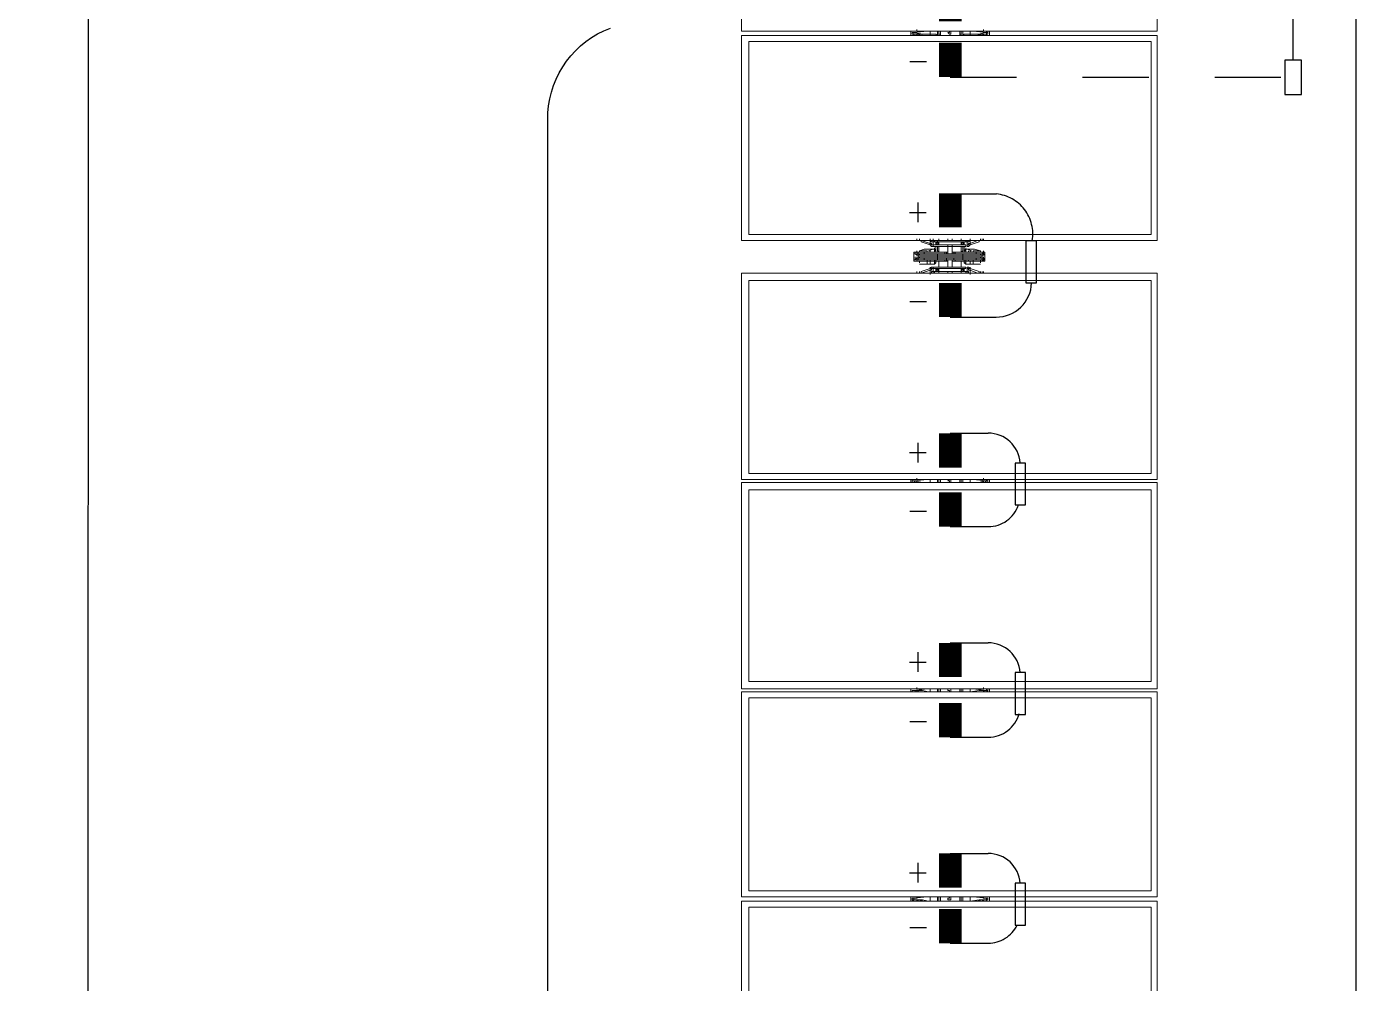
# Model space of a CAD drawing. Header units: feet. Extents: x -5.1 to 70.3, y -33 to 8.
# Drawn here: x 22.975 to 24.986, y -19.801 to -18.354 of the extents above; entities that cross this region are included whole.
import ezdxf
from ezdxf.lldxf.tags import DXFTag

# ---------------------------------------------------------------- set-up
doc = ezdxf.new("R2010")
doc.units = ezdxf.units.FT
doc.header["$MEASUREMENT"] = 0
doc.linetypes.add('HIDDEN', pattern=[0.375, 0.25, -0.125])
for name, color, linetype in [('E-DC HARNESS-NEG', 170, 'DC HARNESS CABLE'), ('E-DC HARNESS-POS', 10, 'DC HARNESS CABLE'), ('E-HARN-COMP', 8, 'Continuous'), ('E-TRNK-CABL-NEG', 170, 'HIDDEN'), ('E-TRUNK-CABLE-POS', 10, 'HIDDEN'), ('G-ANNO-TEXT', 1, 'Continuous'), ('PDF5_Geometry', 7, 'Continuous'), ('Polarity-Text', 7, 'Continuous')]:
    doc.layers.add(name, color=color, linetype=linetype)
tags = doc.linetypes.add('DC HARNESS CABLE', pattern='A,0.5,-0.2,["DH",Standard,S=0.1,R=0,X=-0.1,Y=-0.05],-0.2', length=0.9).pattern_tags.tags
tags[6] = DXFTag(74, 10)

msp = doc.modelspace()

# ---------------------------------------------------------------- linework, layer by layer
at = {"layer": 'E-DC HARNESS-NEG', "ltscale": 0.5}
msp.add_lwpolyline([(24.8908, -18.4048), (24.8905, -13.3714), (24.9071, -13.3714)], dxfattribs=at)
at = {"layer": 'E-DC HARNESS-POS', "ltscale": 0.5}
msp.add_lwpolyline([(24.9856, -26.6629), (24.9863, -13.3068)], dxfattribs=at)
at = {"layer": 'E-HARN-COMP', "const_width": 0.0347}
for points in [[(24.3723, -18.346), (24.3723, -18.2943)], [(24.3723, -18.4303), (24.3723, -18.3785)], [(24.3723, -18.6578), (24.3723, -18.606)], [(24.3723, -18.7935), (24.3723, -18.7418)], [(24.3723, -19.021), (24.3723, -18.9693)], [(24.3723, -19.1103), (24.3723, -19.0586)], [(24.3723, -19.3378), (24.3723, -19.2861)], [(24.3723, -19.4289), (24.3723, -19.3771)], [(24.3723, -19.6564), (24.3723, -19.6046)], [(24.3723, -19.7404), (24.3723, -19.6886)]]:
    msp.add_lwpolyline(points, dxfattribs=at)
at = {"layer": 'E-HARN-COMP'}
msp.add_lwpolyline([(24.9034, -18.4048), (24.8783, -18.4048), (24.8783, -18.4566), (24.9034, -18.4566)], close=True, dxfattribs=at)
for points in [[(24.5028, -18.7099), (24.5028, -18.6783), (24.4867, -18.6783), (24.4867, -18.7099)], [(24.4867, -18.7099), (24.4867, -18.7416), (24.5028, -18.7416), (24.5028, -18.7099)], [(24.4862, -19.0459), (24.4862, -19.0142), (24.4701, -19.0142), (24.4701, -19.0459)], [(24.4701, -19.0459), (24.4701, -19.0776), (24.4862, -19.0776), (24.4862, -19.0459)], [(24.4862, -19.3627), (24.4862, -19.331), (24.4701, -19.331), (24.4701, -19.3627)], [(24.4701, -19.3627), (24.4701, -19.3944), (24.4862, -19.3944), (24.4862, -19.3627)], [(24.4862, -19.6812), (24.4862, -19.6495), (24.4701, -19.6495), (24.4701, -19.6812)], [(24.4701, -19.6812), (24.4701, -19.7129), (24.4862, -19.7129), (24.4862, -19.6812)]]:
    msp.add_lwpolyline(points, dxfattribs=at)
at = {"layer": 'E-TRNK-CABL-NEG', "ltscale": 0.1}
msp.add_lwpolyline([(24.3723, -18.4307), (24.8783, -18.4307)], dxfattribs=at)
for points in [[(24.3723, -18.7935), (24.4414, -18.7935, 0.404462), (24.4952, -18.7416)], [(24.3723, -19.1103), (24.4295, -19.1103, 0.319123), (24.4755, -19.0776, 0.319123)], [(24.3723, -19.4289), (24.4295, -19.4289, 0.338726), (24.4765, -19.3928, 0.338726)], [(24.3723, -19.7404), (24.4295, -19.7404, 0.286977), (24.4733, -19.7129, 0.286977)]]:
    msp.add_lwpolyline(points, format="xyb", dxfattribs=at)
at = {"layer": 'E-TRUNK-CABLE-POS', "ltscale": 0.1}
for points in [[(24.3723, -18.6072), (24.442, -18.6072, -0.435455), (24.4962, -18.6779, -0.391396)], [(24.3723, -18.9689), (24.4295, -18.9689, -0.391396), (24.4781, -19.0138, -0.391396)], [(24.3723, -19.2861), (24.4295, -19.2861, -0.391396), (24.4781, -19.331, -0.391396)], [(24.3723, -19.6046), (24.4295, -19.6046, -0.391396), (24.4781, -19.6495, -0.391396)]]:
    msp.add_lwpolyline(points, format="xyb", dxfattribs=at)
at = {"layer": 'G-ANNO-TEXT', "flags": 128}
for points in [[(23.165, -26.7126, -0.427062), (23.0663, -26.6027), (23.0703, -13.6083, 0.298343), (22.9755, -13.4798, 0.298343), (23.0703, -13.3513), (23.0703, -0.2551, -0.354962), (23.165, -0.1822)], [(23.8585, -26.7477, -0.401002), (23.7638, -26.6366), (23.7638, -22.8385, 0.298343), (23.669, -22.71, 0.298343), (23.7638, -22.5814), (23.7638, -18.4847, -0.298343), (23.8585, -18.3562)]]:
    msp.add_lwpolyline(points, format="xyb", dxfattribs=at)
at = {"layer": 'PDF5_Geometry', "lineweight": 5}
for points in [[(24.0564, -18.0509), (24.0564, -18.3608), (24.6852, -18.3608), (24.6852, -18.0509)], [(24.6852, -18.6775), (24.6852, -18.3676), (24.0564, -18.3676), (24.0564, -18.6775)], [(24.0676, -18.6685), (24.0676, -18.3765), (24.6762, -18.3765), (24.6762, -18.6685)], [(24.3686, -18.3631), (24.3708, -18.3653), (24.3731, -18.3653), (24.3731, -18.3608), (24.3708, -18.3608), (24.3708, -18.3631)], [(24.3214, -18.6775), (24.3259, -18.6775), (24.3214, -18.6775), (24.3147, -18.6775)], [(24.3439, -18.6842), (24.3439, -18.682), (24.3416, -18.682), (24.3416, -18.6842), (24.3281, -18.6797), (24.3416, -18.6842), (24.3416, -18.682), (24.3416, -18.6775), (24.3439, -18.6797), (24.3461, -18.6797), (24.3461, -18.6842), (24.3439, -18.6842), (24.3439, -18.682), (24.3416, -18.682), (24.3416, -18.6775), (24.3439, -18.6797), (24.3461, -18.6797), (24.3461, -18.6842)], [(24.3461, -18.6752), (24.3461, -18.6775), (24.3484, -18.6775), (24.3461, -18.6775), (24.3461, -18.6797), (24.3461, -18.6775)], [(24.3484, -18.6797), (24.3461, -18.6797), (24.3484, -18.6797), (24.3484, -18.6775), (24.3955, -18.6775), (24.3955, -18.6797), (24.3955, -18.6775), (24.3484, -18.6775)], [(24.3551, -18.6797), (24.3551, -18.682), (24.3551, -18.6797), (24.3528, -18.6797), (24.3506, -18.6797), (24.3528, -18.6797), (24.3528, -18.6775), (24.3528, -18.6797), (24.3528, -18.682), (24.3528, -18.6797), (24.3528, -18.682), (24.3528, -18.6797), (24.3528, -18.682), (24.3528, -18.6797), (24.3528, -18.682), (24.3528, -18.6797), (24.3528, -18.682), (24.3528, -18.6797), (24.3528, -18.682), (24.3528, -18.6797), (24.3528, -18.682), (24.3528, -18.6797), (24.3528, -18.682), (24.3528, -18.6797), (24.3528, -18.682), (24.3528, -18.6797)], [(24.3551, -18.682), (24.3528, -18.6797), (24.3506, -18.6797), (24.3506, -18.682), (24.3506, -18.6842), (24.3528, -18.6842)], [(24.3506, -18.682), (24.3528, -18.6842), (24.3551, -18.682), (24.3528, -18.6797)], [(24.3506, -18.682), (24.3528, -18.6842), (24.3551, -18.682), (24.3528, -18.6797)], [(24.3551, -18.6752), (24.3551, -18.6775)], [(24.3686, -18.6752), (24.3686, -18.6775)], [(24.3686, -18.6752), (24.3686, -18.6775)], [(24.3753, -18.6752), (24.3753, -18.6775)], [(24.3753, -18.6752), (24.3753, -18.6775)], [(24.3888, -18.6752), (24.3888, -18.6775)], [(24.3888, -18.682), (24.3888, -18.6797), (24.391, -18.6797), (24.3933, -18.682), (24.391, -18.6842), (24.3888, -18.6842)], [(24.3888, -18.682), (24.3888, -18.6842), (24.391, -18.6842), (24.3933, -18.6842), (24.3933, -18.682), (24.3933, -18.6797), (24.3933, -18.682), (24.3933, -18.6797), (24.391, -18.6797), (24.3888, -18.6797), (24.3888, -18.682), (24.3888, -18.6797), (24.391, -18.6797), (24.3888, -18.6797)], [(24.3888, -18.682), (24.391, -18.6842), (24.3933, -18.682), (24.391, -18.6797)], [(24.3888, -18.682), (24.391, -18.6842), (24.3933, -18.682), (24.391, -18.6797)], [(24.391, -18.6797), (24.391, -18.682)], [(24.391, -18.6797), (24.391, -18.682)], [(24.4023, -18.682), (24.4023, -18.6775), (24.4, -18.6797), (24.3978, -18.6797), (24.3978, -18.6775), (24.3955, -18.6775), (24.3978, -18.6775), (24.3978, -18.6797), (24.4, -18.6797), (24.4023, -18.6775), (24.4023, -18.682), (24.4023, -18.6842), (24.4157, -18.6797), (24.4023, -18.6842)], [(24.3978, -18.6842), (24.3978, -18.6865), (24.4, -18.6865), (24.4023, -18.6842), (24.4, -18.6842), (24.3978, -18.6842), (24.4, -18.6842), (24.4, -18.682), (24.4023, -18.682), (24.4023, -18.6842), (24.4, -18.6865), (24.3978, -18.6865), (24.3978, -18.6842), (24.3978, -18.6797), (24.3955, -18.6797), (24.3978, -18.6797)], [(24.418, -18.6775), (24.4202, -18.6775)], [(24.4292, -18.6775), (24.4225, -18.6775)], [(24.3236, -18.7044), (24.3236, -18.7067), (24.3214, -18.7067), (24.3214, -18.7089), (24.3169, -18.7089), (24.3169, -18.7067), (24.3192, -18.7067), (24.3192, -18.7044), (24.3192, -18.7067), (24.3169, -18.7067), (24.3169, -18.7044), (24.3169, -18.6977), (24.3169, -18.6954), (24.3214, -18.6954), (24.3214, -18.6932), (24.3214, -18.6954), (24.3326, -18.6954), (24.3326, -18.6977), (24.3326, -18.6954), (24.3641, -18.6954), (24.3641, -18.6977), (24.3641, -18.6954), (24.3663, -18.6954), (24.3663, -18.6977), (24.3663, -18.6954), (24.3663, -18.6977), (24.3663, -18.6954), (24.3686, -18.6954), (24.3686, -18.6932), (24.3686, -18.6954), (24.3641, -18.6954), (24.3326, -18.6954), (24.3214, -18.6954), (24.3214, -18.6977), (24.3214, -18.6954), (24.3169, -18.6954), (24.3169, -18.6977), (24.3169, -18.7044), (24.3169, -18.7067), (24.3169, -18.7089), (24.3214, -18.7089), (24.3214, -18.7067), (24.3236, -18.7067)], [(24.3192, -18.6977), (24.3192, -18.6954), (24.3192, -18.6977), (24.3214, -18.6999), (24.3214, -18.6977), (24.3214, -18.6999), (24.3214, -18.6977), (24.3214, -18.6954), (24.3214, -18.6977), (24.3214, -18.6954), (24.3214, -18.6977), (24.3214, -18.6999), (24.3236, -18.6999), (24.3236, -18.6977), (24.3214, -18.6977), (24.3214, -18.6999), (24.3214, -18.6977), (24.3214, -18.6999), (24.3192, -18.6977), (24.3192, -18.6954), (24.3192, -18.6977), (24.3169, -18.6977), (24.3169, -18.6954), (24.3169, -18.6977)], [(24.3214, -18.6977), (24.3214, -18.6954)], [(24.3214, -18.6999), (24.3236, -18.6999), (24.3236, -18.6977), (24.3214, -18.6977)], [(24.3236, -18.6999), (24.3236, -18.7022), (24.3236, -18.7044), (24.3236, -18.7022), (24.3236, -18.6999), (24.3236, -18.6977), (24.3236, -18.6954), (24.3236, -18.6977)], [(24.3416, -18.6954), (24.3371, -18.6954), (24.3371, -18.6932), (24.3259, -18.6932), (24.3259, -18.6954), (24.3259, -18.6932), (24.3371, -18.6932), (24.3371, -18.6954), (24.3259, -18.6954), (24.3371, -18.6954), (24.3416, -18.6954), (24.3416, -18.6932), (24.3394, -18.6932), (24.3461, -18.6909), (24.3394, -18.6932), (24.3416, -18.6932)], [(24.3259, -18.6932), (24.3326, -18.6909)], [(24.3259, -18.6977), (24.3259, -18.6999)], [(24.3484, -18.6909), (24.3461, -18.6909), (24.3484, -18.6909), (24.3349, -18.6909), (24.3484, -18.6909), (24.3326, -18.6909)], [(24.3326, -18.6954), (24.3326, -18.6977)], [(24.3394, -18.6909), (24.3371, -18.6909)], [(24.3416, -18.682), (24.3416, -18.6842), (24.3439, -18.6842), (24.3416, -18.6842)], [(24.3955, -18.6842), (24.3955, -18.6865), (24.3461, -18.6865), (24.3461, -18.6842), (24.3461, -18.6865), (24.3439, -18.6865), (24.3416, -18.6842), (24.3439, -18.6865), (24.3461, -18.6865), (24.3461, -18.6842), (24.3461, -18.6865), (24.3955, -18.6865)], [(24.3461, -18.6909), (24.3484, -18.6909), (24.3484, -18.6954), (24.3416, -18.6954), (24.3484, -18.6954), (24.3484, -18.6909)], [(24.3484, -18.6887), (24.3484, -18.6909), (24.3506, -18.6932), (24.3484, -18.6909), (24.3506, -18.6932), (24.3484, -18.6932), (24.3506, -18.6932), (24.3484, -18.6909), (24.3506, -18.6932), (24.3506, -18.6909), (24.3506, -18.6932), (24.3484, -18.6909)], [(24.3528, -18.6842), (24.3506, -18.6842), (24.3506, -18.682), (24.3506, -18.6842), (24.3528, -18.6842), (24.3551, -18.6842), (24.3551, -18.682)], [(24.3506, -18.6954), (24.3506, -18.6865), (24.3506, -18.6954), (24.3506, -18.6932), (24.3506, -18.6909), (24.3506, -18.6932)], [(24.3528, -18.6865), (24.3528, -18.6932), (24.3551, -18.6954), (24.3551, -18.6865), (24.3551, -18.6954), (24.3528, -18.6932)], [(24.3686, -18.6954), (24.3686, -18.6932), (24.3686, -18.6954), (24.3641, -18.6954), (24.3663, -18.6954)], [(24.3686, -18.6842), (24.3686, -18.6865), (24.3686, -18.6977), (24.3686, -18.6865)], [(24.3753, -18.6954), (24.3798, -18.6954), (24.3753, -18.6954), (24.3753, -18.6977), (24.3753, -18.6954), (24.3753, -18.6932), (24.3753, -18.6954), (24.3798, -18.6954), (24.3753, -18.6954), (24.3753, -18.6977), (24.3753, -18.6865), (24.3686, -18.6865), (24.3753, -18.6865), (24.3753, -18.6977)], [(24.3686, -18.6932), (24.3686, -18.6954)], [(24.3753, -18.6842), (24.3753, -18.6865)], [(24.3753, -18.6932), (24.3753, -18.6954)], [(24.391, -18.6842), (24.3888, -18.6842), (24.3888, -18.682), (24.3888, -18.6842), (24.391, -18.6842), (24.3933, -18.6842), (24.3933, -18.682)], [(24.391, -18.6932), (24.391, -18.6865), (24.391, -18.6932), (24.3888, -18.6954), (24.3888, -18.6865), (24.3888, -18.6954)], [(24.3955, -18.6887), (24.3955, -18.6909), (24.3933, -18.6932), (24.3955, -18.6909), (24.3933, -18.6932), (24.3955, -18.6932), (24.3933, -18.6932), (24.3933, -18.6954), (24.3933, -18.6865), (24.3933, -18.6954), (24.3933, -18.6932), (24.3933, -18.6909), (24.3933, -18.6932), (24.3955, -18.6909), (24.3933, -18.6932), (24.3955, -18.6909)], [(24.3933, -18.6909), (24.3933, -18.6932)], [(24.3978, -18.6909), (24.3955, -18.6909), (24.409, -18.6909), (24.3955, -18.6909), (24.409, -18.6909), (24.418, -18.6932), (24.418, -18.6954), (24.418, -18.6932), (24.409, -18.6909), (24.3955, -18.6909)], [(24.4045, -18.6932), (24.3978, -18.6909), (24.3955, -18.6909), (24.3955, -18.6954), (24.4, -18.6954), (24.4023, -18.6954), (24.4023, -18.6932)], [(24.4045, -18.6932), (24.3978, -18.6909), (24.3955, -18.6909), (24.3955, -18.6954), (24.4, -18.6954), (24.4023, -18.6954), (24.4023, -18.6932)], [(24.4023, -18.682), (24.4023, -18.6842), (24.4, -18.6842), (24.4, -18.682)], [(24.4067, -18.6954), (24.4023, -18.6954)], [(24.4067, -18.6909), (24.4045, -18.6909)], [(24.418, -18.6932), (24.418, -18.6954), (24.4067, -18.6954), (24.4067, -18.6932)], [(24.418, -18.6932), (24.418, -18.6954), (24.4067, -18.6954), (24.4067, -18.6932)], [(24.4112, -18.6954), (24.4112, -18.6977)], [(24.418, -18.6977), (24.418, -18.6999)], [(24.4225, -18.6977), (24.4225, -18.6999), (24.4225, -18.6977), (24.4225, -18.6999), (24.4247, -18.6977), (24.4247, -18.6954), (24.4247, -18.6977), (24.4247, -18.6954), (24.4247, -18.6977), (24.4225, -18.6977), (24.4225, -18.6954), (24.4225, -18.6977), (24.4247, -18.6977), (24.4247, -18.6954), (24.4225, -18.6954), (24.4225, -18.6977), (24.4202, -18.6977)], [(24.4225, -18.6977), (24.4225, -18.6999)], [(24.4247, -18.6977), (24.4247, -18.6999)], [(24.3192, -18.7022), (24.3192, -18.7044), (24.3192, -18.7067), (24.3214, -18.7044), (24.3214, -18.7022), (24.3214, -18.7044), (24.3214, -18.7022), (24.3214, -18.7044), (24.3192, -18.7067), (24.3192, -18.7044)], [(24.3214, -18.7022), (24.3214, -18.7044)], [(24.3236, -18.7022), (24.3236, -18.7044), (24.3214, -18.7044), (24.3236, -18.7044), (24.3236, -18.7022), (24.3259, -18.7022), (24.3259, -18.7044), (24.3259, -18.7022)], [(24.3214, -18.7044), (24.3214, -18.7067), (24.3214, -18.7089), (24.3214, -18.7067)], [(24.3641, -18.7089), (24.3641, -18.7067), (24.3641, -18.7089), (24.3326, -18.7089), (24.3214, -18.7089), (24.3214, -18.7067), (24.3214, -18.7089), (24.3326, -18.7089)], [(24.3236, -18.7044), (24.3528, -18.7044), (24.3528, -18.7067), (24.3236, -18.7067)], [(24.3236, -18.7044), (24.3528, -18.7044), (24.3528, -18.7067), (24.3236, -18.7067)], [(24.3528, -18.7044), (24.391, -18.7044), (24.391, -18.7067), (24.3528, -18.7067), (24.391, -18.7067), (24.391, -18.7044), (24.3528, -18.7044), (24.3528, -18.7022), (24.3259, -18.7022), (24.3528, -18.7022)], [(24.3259, -18.7089), (24.3259, -18.7112)], [(24.3259, -18.7134), (24.3371, -18.7134), (24.3394, -18.7134), (24.3416, -18.7134), (24.3416, -18.7089), (24.3416, -18.7134), (24.3394, -18.7134), (24.3371, -18.7134), (24.3371, -18.7089), (24.3259, -18.7089), (24.3371, -18.7089), (24.3416, -18.7089), (24.3484, -18.7089), (24.3484, -18.7134), (24.3394, -18.7134), (24.3484, -18.7134), (24.3484, -18.7089), (24.3416, -18.7089), (24.3371, -18.7089), (24.3371, -18.7134)], [(24.3259, -18.7134), (24.3484, -18.7134), (24.3484, -18.7112), (24.3506, -18.7112), (24.3484, -18.7134)], [(24.3461, -18.7246), (24.3484, -18.7246), (24.3484, -18.7269), (24.3461, -18.7269), (24.3461, -18.7246), (24.3439, -18.7246), (24.3439, -18.7269), (24.3416, -18.7269), (24.3416, -18.7224), (24.3416, -18.7201), (24.3281, -18.7246), (24.3416, -18.7201), (24.3416, -18.7224), (24.3439, -18.7224), (24.3439, -18.7201), (24.3461, -18.7201)], [(24.3326, -18.7044), (24.3326, -18.7067)], [(24.3326, -18.7044), (24.3326, -18.7067)], [(24.3461, -18.7134), (24.3484, -18.7134), (24.3349, -18.7134), (24.3484, -18.7134)], [(24.3461, -18.7201), (24.3461, -18.7179), (24.3439, -18.7179), (24.3416, -18.7201), (24.3416, -18.7179), (24.3416, -18.7201), (24.3439, -18.7201), (24.3439, -18.7224), (24.3439, -18.7201), (24.3416, -18.7201), (24.3439, -18.7179), (24.3461, -18.7179), (24.3461, -18.7201), (24.3461, -18.7179), (24.3955, -18.7179), (24.3955, -18.7201), (24.3955, -18.7179), (24.3461, -18.7179)], [(24.3461, -18.7269), (24.3484, -18.7269), (24.3484, -18.7246), (24.3461, -18.7246), (24.3461, -18.7201), (24.3439, -18.7201), (24.3439, -18.7224), (24.3416, -18.7224), (24.3416, -18.7269), (24.3439, -18.7269), (24.3439, -18.7246), (24.3461, -18.7246)], [(24.3506, -18.7112), (24.3484, -18.7134)], [(24.3506, -18.7067), (24.3506, -18.7089), (24.3528, -18.7089), (24.3506, -18.7089)], [(24.3551, -18.7246), (24.3551, -18.7269), (24.3551, -18.7246), (24.3551, -18.7224), (24.3528, -18.7201), (24.3506, -18.7201), (24.3506, -18.7224), (24.3506, -18.7246), (24.3528, -18.7246)], [(24.3506, -18.7224), (24.3528, -18.7246), (24.3551, -18.7224), (24.3528, -18.7201)], [(24.3528, -18.7246), (24.3506, -18.7246), (24.3506, -18.7224), (24.3506, -18.7201), (24.3528, -18.7201), (24.3551, -18.7224), (24.3551, -18.7246)], [(24.3506, -18.7224), (24.3528, -18.7246), (24.3551, -18.7224), (24.3528, -18.7201)], [(24.3551, -18.7224), (24.3551, -18.7246), (24.3528, -18.7246), (24.3506, -18.7246), (24.3506, -18.7224), (24.3506, -18.7201), (24.3528, -18.7201), (24.3551, -18.7201), (24.3551, -18.7224), (24.3551, -18.7201), (24.3528, -18.7201), (24.3528, -18.7224), (24.3528, -18.7201), (24.3528, -18.7224), (24.3528, -18.7201), (24.3528, -18.7224), (24.3528, -18.7201), (24.3528, -18.7224), (24.3528, -18.7201), (24.3528, -18.7224), (24.3528, -18.7201), (24.3528, -18.7224), (24.3528, -18.7201), (24.3528, -18.7224), (24.3528, -18.7201), (24.3528, -18.7224), (24.3528, -18.7201), (24.3506, -18.7201), (24.3506, -18.7224), (24.3506, -18.7246), (24.3528, -18.7246), (24.3551, -18.7246)], [(24.3528, -18.7201), (24.3528, -18.7224)], [(24.3551, -18.7179), (24.3551, -18.7089)], [(24.3641, -18.7089), (24.3663, -18.7089), (24.3686, -18.7089), (24.3686, -18.7067), (24.3686, -18.7089), (24.3641, -18.7089), (24.3663, -18.7089), (24.3663, -18.7067), (24.3663, -18.7089), (24.3686, -18.7089), (24.3686, -18.7067), (24.3686, -18.7089)], [(24.3686, -18.7179), (24.3686, -18.7067), (24.3686, -18.7089), (24.3686, -18.7067), (24.3686, -18.7179), (24.3753, -18.7179)], [(24.3753, -18.7067), (24.3753, -18.7179), (24.3753, -18.7067), (24.3753, -18.7089), (24.3753, -18.7067), (24.3753, -18.7089)], [(24.3753, -18.7089), (24.3753, -18.7067), (24.3753, -18.7089), (24.3798, -18.7089), (24.3753, -18.7089), (24.3798, -18.7089)], [(24.3798, -18.7089), (24.4112, -18.7089), (24.4225, -18.7089), (24.4225, -18.7067), (24.4202, -18.7067), (24.4225, -18.7067), (24.4225, -18.7089), (24.4112, -18.7089), (24.3798, -18.7089), (24.3798, -18.7067)], [(24.3888, -18.7089), (24.3888, -18.7179)], [(24.3888, -18.7224), (24.391, -18.7246), (24.3933, -18.7224), (24.391, -18.7201)], [(24.3888, -18.7224), (24.391, -18.7246), (24.3933, -18.7224), (24.391, -18.7201)], [(24.3933, -18.7246), (24.3933, -18.7224), (24.391, -18.7201), (24.3888, -18.7201), (24.3888, -18.7224), (24.3888, -18.7246), (24.3888, -18.7269), (24.3888, -18.7246), (24.391, -18.7246), (24.3888, -18.7246), (24.391, -18.7246), (24.3933, -18.7246), (24.3933, -18.7224)], [(24.3888, -18.7224), (24.3888, -18.7246), (24.3888, -18.7224), (24.3888, -18.7201), (24.391, -18.7201), (24.3933, -18.7201), (24.3933, -18.7224), (24.3933, -18.7201), (24.391, -18.7201), (24.391, -18.7224), (24.391, -18.7201), (24.391, -18.7224), (24.391, -18.7201), (24.391, -18.7224), (24.391, -18.7201), (24.391, -18.7224), (24.391, -18.7201), (24.391, -18.7224), (24.391, -18.7201), (24.391, -18.7224), (24.391, -18.7201), (24.391, -18.7224), (24.391, -18.7201), (24.391, -18.7224), (24.391, -18.7201), (24.3888, -18.7201), (24.3888, -18.7224), (24.3888, -18.7246), (24.391, -18.7246), (24.3933, -18.7246), (24.391, -18.7246), (24.3933, -18.7246), (24.3933, -18.7224), (24.391, -18.7201), (24.3888, -18.7201)], [(24.391, -18.7044), (24.391, -18.7022), (24.418, -18.7022), (24.418, -18.7044), (24.418, -18.7022), (24.4202, -18.7022), (24.4202, -18.7044), (24.4202, -18.7022), (24.418, -18.7022), (24.391, -18.7022), (24.391, -18.7044), (24.4202, -18.7044), (24.4202, -18.7067), (24.391, -18.7067), (24.4202, -18.7067), (24.4202, -18.7044)], [(24.391, -18.7089), (24.3933, -18.7089), (24.3933, -18.7067), (24.3933, -18.7089)], [(24.391, -18.7201), (24.391, -18.7224)], [(24.3955, -18.7134), (24.409, -18.7134), (24.418, -18.7134), (24.4067, -18.7134), (24.4067, -18.7089), (24.418, -18.7089), (24.418, -18.7112), (24.418, -18.7089), (24.4067, -18.7089), (24.4067, -18.7134), (24.418, -18.7134), (24.409, -18.7134), (24.3955, -18.7134), (24.3933, -18.7112), (24.3955, -18.7112), (24.3933, -18.7112), (24.3955, -18.7134), (24.3933, -18.7112), (24.3933, -18.7089), (24.3933, -18.7112), (24.3933, -18.7089), (24.3933, -18.7112), (24.3933, -18.7089), (24.3933, -18.7112), (24.3955, -18.7134), (24.3978, -18.7134)], [(24.3955, -18.7134), (24.409, -18.7134), (24.3955, -18.7134), (24.3933, -18.7112)], [(24.4, -18.7089), (24.4023, -18.7089), (24.4023, -18.7134), (24.4045, -18.7134), (24.4067, -18.7134), (24.4045, -18.7134), (24.4023, -18.7134), (24.4023, -18.7089), (24.4, -18.7089), (24.3955, -18.7089)], [(24.3978, -18.7201), (24.3978, -18.7179), (24.4, -18.7179), (24.4023, -18.7201), (24.4, -18.7179), (24.3978, -18.7179)], [(24.4, -18.7224), (24.4023, -18.7224), (24.4023, -18.7201), (24.4157, -18.7246), (24.4023, -18.7201), (24.4023, -18.7224), (24.4023, -18.7269), (24.4, -18.7269), (24.4, -18.7246), (24.3978, -18.7246), (24.3978, -18.7201), (24.4, -18.7201), (24.4, -18.7224), (24.4023, -18.7224), (24.4023, -18.7269), (24.4, -18.7269), (24.4, -18.7246), (24.3978, -18.7246), (24.3978, -18.7201), (24.4, -18.7201)], [(24.4023, -18.7179), (24.4023, -18.7201), (24.4, -18.7201), (24.4, -18.7224), (24.4, -18.7201), (24.4023, -18.7201)], [(24.4023, -18.7089), (24.4067, -18.7089)], [(24.4112, -18.7044), (24.4112, -18.7067)], [(24.4112, -18.7044), (24.4112, -18.7067)], [(24.418, -18.7067), (24.418, -18.7089)], [(24.4247, -18.7044), (24.4247, -18.7067)], [(24.6852, -18.7269), (24.6852, -19.0391), (24.0564, -19.0391), (24.0564, -18.7269)], [(24.6762, -18.7381), (24.0676, -18.7381), (24.0676, -19.0301), (24.6762, -19.0301)], [(24.3259, -18.7269), (24.3214, -18.7269), (24.3147, -18.7269), (24.3214, -18.7269)], [(24.3955, -18.7246), (24.3978, -18.7246), (24.3955, -18.7246), (24.3955, -18.7269), (24.3484, -18.7269), (24.3955, -18.7269)], [(24.3686, -18.7246), (24.3686, -18.7269)], [(24.3686, -18.7246), (24.3686, -18.7269)], [(24.3753, -18.7246), (24.3753, -18.7269)], [(24.3753, -18.7246), (24.3753, -18.7269)], [(24.3955, -18.7269), (24.3978, -18.7269)], [(24.4202, -18.7269), (24.418, -18.7269)], [(24.4292, -18.7269), (24.4225, -18.7269)], [(24.3686, -19.0413), (24.3708, -19.0413), (24.3708, -19.0435), (24.3731, -19.0435), (24.3731, -19.0413), (24.3731, -19.0391), (24.3708, -19.0391)], [(24.0564, -19.0435), (24.0564, -19.3557), (24.6852, -19.3557), (24.6852, -19.0435)], [(24.6762, -19.0548), (24.0676, -19.0548), (24.0676, -19.3445), (24.6762, -19.3445)], [(24.0564, -19.3602), (24.6852, -19.3602), (24.6852, -19.6701), (24.0564, -19.6701)], [(24.3147, -19.358), (24.3169, -19.358)], [(24.3686, -19.358), (24.3708, -19.358), (24.3708, -19.3602), (24.3731, -19.3602), (24.3731, -19.358), (24.3731, -19.3557), (24.3708, -19.3557), (24.3686, -19.3557)], [(24.0676, -19.3692), (24.0676, -19.6611), (24.6762, -19.6611), (24.6762, -19.3692)], [(24.6852, -19.9868), (24.6852, -19.6769), (24.0564, -19.6769), (24.0564, -19.9868)], [(24.6762, -19.6858), (24.0676, -19.6858), (24.0676, -19.9778), (24.6762, -19.9778)], [(24.3686, -19.6724), (24.3686, -19.6746), (24.3731, -19.6746), (24.3731, -19.6701), (24.3708, -19.6701), (24.3708, -19.6724)]]:
    msp.add_lwpolyline(points, close=True, dxfattribs=at)
at = {"layer": 'PDF5_Geometry', "color": 8, "lineweight": 5, "true_color": 0x808080}
for points in [[(24.3236, -18.3608), (24.3214, -18.3608), (24.3214, -18.3586)], [(24.4202, -18.3608), (24.4225, -18.3608), (24.4225, -18.3586)], [(24.3124, -18.3608), (24.3124, -18.3676)], [(24.3169, -18.3676), (24.3169, -18.3653), (24.3147, -18.3653), (24.3147, -18.3631)], [(24.3169, -18.3631), (24.3371, -18.3608)], [(24.3169, -18.3631), (24.3169, -18.3631)], [(24.3214, -18.3676), (24.3214, -18.3653), (24.3236, -18.3653), (24.3326, -18.3676)], [(24.3236, -18.3676), (24.3236, -18.3653), (24.3259, -18.3653), (24.3259, -18.3676)], [(24.3416, -18.3608), (24.3416, -18.3653)], [(24.4023, -18.3653), (24.4023, -18.3608)], [(24.4067, -18.3608), (24.427, -18.3631)], [(24.4225, -18.3676), (24.4225, -18.3653), (24.4202, -18.3653), (24.4112, -18.3676)], [(24.4202, -18.3676), (24.4202, -18.3653), (24.418, -18.3653), (24.418, -18.3676)], [(24.4292, -18.3631), (24.4292, -18.3653), (24.427, -18.3653), (24.427, -18.3676)], [(24.427, -18.3631), (24.427, -18.3631)], [(24.4314, -18.3608), (24.4314, -18.3676)], [(24.3192, -18.6977), (24.3192, -18.6977)], [(24.3192, -18.6977), (24.3192, -18.6977)], [(24.3214, -18.6977), (24.3214, -18.6954)], [(24.3214, -18.6954), (24.3326, -18.6954)], [(24.3214, -18.6977), (24.3214, -18.6954)], [(24.3214, -18.6977), (24.3214, -18.6954)], [(24.3214, -18.6977), (24.3214, -18.6954)], [(24.3214, -18.6954), (24.3326, -18.6954)], [(24.3214, -18.6999), (24.3214, -18.6977)], [(24.3214, -18.6999), (24.3214, -18.6977)], [(24.4247, -18.6977), (24.4247, -18.6977)], [(24.4247, -18.6977), (24.4247, -18.6977)], [(24.3192, -18.7067), (24.3192, -18.7067)], [(24.3192, -18.7067), (24.3192, -18.7067)], [(24.3214, -18.7044), (24.3214, -18.7022)], [(24.3214, -18.7044), (24.3214, -18.7022)], [(24.3214, -18.7067), (24.3214, -18.7044)], [(24.3214, -18.7067), (24.3214, -18.7044)], [(24.3214, -18.7067), (24.3214, -18.7044)], [(24.3214, -18.7067), (24.3214, -18.7044)], [(24.4247, -18.7067), (24.4247, -18.7067)], [(24.4247, -18.7067), (24.4247, -18.7067)], [(24.3124, -19.0391), (24.3124, -19.0435)], [(24.3169, -19.0435), (24.3147, -19.0435), (24.3147, -19.0413)], [(24.3169, -19.0413), (24.3371, -19.0391)], [(24.3169, -19.0413), (24.3169, -19.0413)], [(24.3236, -19.0391), (24.3214, -19.0391)], [(24.3326, -19.0435), (24.3214, -19.0435), (24.3214, -19.0413)], [(24.3416, -19.0391), (24.3416, -19.0435)], [(24.4023, -19.0435), (24.4023, -19.0391)], [(24.4067, -19.0391), (24.427, -19.0413)], [(24.4112, -19.0435), (24.4225, -19.0435), (24.4225, -19.0413)], [(24.4202, -19.0413), (24.4202, -19.0435), (24.418, -19.0435)], [(24.4202, -19.0391), (24.4225, -19.0391), (24.4225, -19.0368)], [(24.4292, -19.0413), (24.4292, -19.0435), (24.427, -19.0435)], [(24.427, -19.0413), (24.427, -19.0413)], [(24.4314, -19.0391), (24.4314, -19.0435)], [(24.3259, -19.0435), (24.3236, -19.0435)], [(24.3124, -19.3557), (24.3124, -19.3602)], [(24.3169, -19.3602), (24.3147, -19.3602), (24.3147, -19.358)], [(24.3169, -19.3557), (24.3169, -19.3557)], [(24.3169, -19.358), (24.3371, -19.3557)], [(24.3236, -19.3557), (24.3214, -19.3557)], [(24.3326, -19.3602), (24.3214, -19.3602), (24.3214, -19.358)], [(24.3259, -19.3602), (24.3236, -19.3602), (24.3236, -19.358)], [(24.3416, -19.3557), (24.3416, -19.3602)], [(24.4023, -19.3602), (24.4023, -19.3557)], [(24.4067, -19.3557), (24.427, -19.358)], [(24.4112, -19.3602), (24.4225, -19.3602), (24.4225, -19.358)], [(24.4202, -19.3602), (24.418, -19.3602)], [(24.4202, -19.3557), (24.4225, -19.3557), (24.4225, -19.3535)], [(24.427, -19.3557), (24.427, -19.3557)], [(24.4292, -19.358), (24.427, -19.3602)], [(24.4314, -19.3557), (24.4314, -19.3602)], [(24.3124, -19.6701), (24.3124, -19.6769)], [(24.3169, -19.6769), (24.3147, -19.6746)], [(24.3169, -19.6724), (24.3371, -19.6701)], [(24.3169, -19.6724), (24.3169, -19.6724)], [(24.3236, -19.6701), (24.3214, -19.6724)], [(24.3214, -19.6769), (24.3214, -19.6746), (24.3236, -19.6746), (24.3326, -19.6769)], [(24.3259, -19.6769), (24.3236, -19.6769), (24.3236, -19.6746)], [(24.3416, -19.6701), (24.3416, -19.6769)], [(24.4023, -19.6769), (24.4023, -19.6701)], [(24.4067, -19.6701), (24.427, -19.6724)], [(24.4225, -19.6769), (24.4225, -19.6746), (24.4202, -19.6746), (24.4112, -19.6769)], [(24.4202, -19.6769), (24.418, -19.6769)], [(24.4225, -19.6724), (24.4202, -19.6701)], [(24.4225, -19.6724), (24.4225, -19.6701), (24.4225, -19.6724)], [(24.427, -19.6724), (24.427, -19.6724)], [(24.4292, -19.6746), (24.427, -19.6746), (24.427, -19.6769)], [(24.4314, -19.6701), (24.4314, -19.6769)]]:
    msp.add_lwpolyline(points, dxfattribs=at)
at = {"layer": 'PDF5_Geometry', "lineweight": 5}
for points in [[(24.3124, -18.3608), (24.3124, -18.3676)], [(24.3214, -18.3631), (24.3169, -18.3631), (24.3147, -18.3631), (24.3169, -18.3631), (24.3169, -18.3653), (24.3192, -18.3653), (24.3214, -18.3653), (24.3236, -18.3653)], [(24.3416, -18.3676), (24.3416, -18.3653), (24.3304, -18.3653), (24.3169, -18.3631)], [(24.3528, -18.3631), (24.3528, -18.3653), (24.3528, -18.3676), (24.3506, -18.3653), (24.3416, -18.3653)], [(24.3528, -18.3608), (24.3528, -18.3676)], [(24.3551, -18.3608), (24.3551, -18.3653), (24.3551, -18.3676)], [(24.3573, -18.3653), (24.3551, -18.3653)], [(24.3573, -18.3608), (24.3573, -18.3653), (24.3573, -18.3676)], [(24.3865, -18.3608), (24.3865, -18.3653), (24.3865, -18.3676)], [(24.3888, -18.3653), (24.3865, -18.3653)], [(24.3888, -18.3676), (24.3888, -18.3653), (24.3888, -18.3608)], [(24.391, -18.3608), (24.391, -18.3653)], [(24.4023, -18.3653), (24.3933, -18.3653), (24.391, -18.3676), (24.391, -18.3653), (24.391, -18.3676)], [(24.4023, -18.3676), (24.4023, -18.3653), (24.4157, -18.3653), (24.4247, -18.3631), (24.427, -18.3631), (24.427, -18.3608)], [(24.4202, -18.3653), (24.4225, -18.3653), (24.427, -18.3653), (24.427, -18.3631), (24.4292, -18.3631), (24.4292, -18.3608)], [(24.4225, -18.3631), (24.427, -18.3631), (24.4292, -18.3631)], [(24.4314, -18.3608), (24.4314, -18.3676)], [(24.0564, -18.6775), (24.6852, -18.6775)], [(24.0676, -18.6685), (24.6762, -18.6685)], [(24.3259, -18.6775), (24.3259, -18.6775)], [(24.3259, -18.6775), (24.3259, -18.6775)], [(24.3506, -18.682), (24.3506, -18.6797), (24.3506, -18.682)], [(24.3506, -18.6797), (24.3506, -18.6797)], [(24.3506, -18.682), (24.3506, -18.6797), (24.3528, -18.6797), (24.3551, -18.682)], [(24.3506, -18.682), (24.3506, -18.6797), (24.3506, -18.682)], [(24.3506, -18.6797), (24.3506, -18.6797)], [(24.3528, -18.6797), (24.3528, -18.6797)], [(24.3528, -18.6797), (24.3528, -18.6797)], [(24.3551, -18.6797), (24.3551, -18.6797)], [(24.3551, -18.682), (24.3551, -18.6797)], [(24.3551, -18.6797), (24.3551, -18.6797)], [(24.3551, -18.682), (24.3551, -18.6797)], [(24.3888, -18.6797), (24.3888, -18.6797)], [(24.3888, -18.6797), (24.3888, -18.6797)], [(24.391, -18.682), (24.391, -18.6797)], [(24.391, -18.682), (24.391, -18.6797)], [(24.391, -18.682), (24.391, -18.6797)], [(24.391, -18.682), (24.391, -18.6797)], [(24.391, -18.6797), (24.391, -18.6797)], [(24.391, -18.682), (24.391, -18.6797)], [(24.391, -18.682), (24.391, -18.6797)], [(24.391, -18.682), (24.391, -18.6797)], [(24.391, -18.682), (24.391, -18.6797)], [(24.391, -18.682), (24.391, -18.6797)], [(24.391, -18.682), (24.391, -18.6797)], [(24.391, -18.682), (24.391, -18.6797)], [(24.391, -18.682), (24.391, -18.6797)], [(24.391, -18.682), (24.391, -18.6797)], [(24.3933, -18.682), (24.391, -18.6797)], [(24.391, -18.6797), (24.391, -18.6797)], [(24.3933, -18.6797), (24.391, -18.6797)], [(24.391, -18.682), (24.391, -18.6797)], [(24.3933, -18.6797), (24.3933, -18.6797)], [(24.3933, -18.682), (24.3933, -18.6797)], [(24.3933, -18.6797), (24.3933, -18.6797)], [(24.418, -18.6775), (24.418, -18.6775)], [(24.418, -18.6775), (24.418, -18.6775)], [(24.4225, -18.6775), (24.4225, -18.6775)], [(24.4225, -18.6775), (24.4225, -18.6775)], [(24.3214, -18.6977), (24.3214, -18.6977)], [(24.3214, -18.6977), (24.3214, -18.6977)], [(24.4225, -18.7067), (24.4225, -18.7089), (24.4202, -18.7067), (24.4225, -18.7089), (24.4247, -18.7089), (24.4247, -18.7067), (24.4225, -18.7067), (24.4225, -18.7044), (24.4225, -18.7022), (24.4225, -18.7044), (24.4225, -18.7022), (24.4225, -18.7044), (24.4225, -18.7022), (24.4225, -18.7044), (24.4247, -18.7067), (24.4225, -18.7044), (24.4225, -18.7067), (24.4225, -18.7044), (24.4202, -18.7044), (24.4202, -18.7022), (24.4202, -18.6999), (24.4202, -18.6977), (24.4202, -18.6999), (24.391, -18.6999), (24.391, -18.7022), (24.3528, -18.7022), (24.3528, -18.6999), (24.3236, -18.6999), (24.3236, -18.6977), (24.3528, -18.6977), (24.3528, -18.6999), (24.391, -18.6999), (24.391, -18.6977), (24.3528, -18.6977), (24.391, -18.6977), (24.391, -18.6999), (24.3528, -18.6999), (24.3528, -18.6977), (24.3236, -18.6977), (24.3236, -18.6999), (24.3528, -18.6999)], [(24.3349, -18.6909), (24.3349, -18.6909)], [(24.3349, -18.6909), (24.3349, -18.6909)], [(24.3461, -18.6865), (24.3461, -18.6865)], [(24.3461, -18.6865), (24.3461, -18.6865)], [(24.3506, -18.682), (24.3506, -18.682)], [(24.3506, -18.682), (24.3506, -18.6842)], [(24.3506, -18.682), (24.3506, -18.682)], [(24.3506, -18.6842), (24.3506, -18.6842)], [(24.3506, -18.6842), (24.3528, -18.6842)], [(24.3506, -18.6842), (24.3506, -18.6842)], [(24.3528, -18.6842), (24.3528, -18.6842)], [(24.3528, -18.6842), (24.3551, -18.6842)], [(24.3528, -18.6842), (24.3528, -18.6842)], [(24.3528, -18.6999), (24.3528, -18.7022), (24.391, -18.7022), (24.391, -18.6999), (24.4202, -18.6999)], [(24.3551, -18.682), (24.3551, -18.682)], [(24.3551, -18.682), (24.3551, -18.682)], [(24.3551, -18.6842), (24.3551, -18.682)], [(24.3551, -18.6842), (24.3551, -18.6842)], [(24.3551, -18.6842), (24.3551, -18.6842)], [(24.3753, -18.6954), (24.3753, -18.6932)], [(24.3753, -18.6954), (24.3753, -18.6932)], [(24.3798, -18.6954), (24.4112, -18.6954)], [(24.3798, -18.6977), (24.3798, -18.6954)], [(24.3798, -18.6954), (24.4112, -18.6954)], [(24.3798, -18.6977), (24.3798, -18.6954)], [(24.3888, -18.682), (24.3888, -18.682)], [(24.3888, -18.682), (24.3888, -18.682)], [(24.3888, -18.6842), (24.3888, -18.6842)], [(24.3888, -18.6842), (24.3888, -18.6842)], [(24.391, -18.6842), (24.391, -18.6842)], [(24.391, -18.6842), (24.391, -18.6842)], [(24.4225, -18.6954), (24.4247, -18.6954), (24.4247, -18.6977), (24.4225, -18.6999), (24.4225, -18.6977), (24.4225, -18.6999), (24.4202, -18.6999), (24.4202, -18.6977), (24.391, -18.6977), (24.4202, -18.6977), (24.4202, -18.6999), (24.4202, -18.6977), (24.4225, -18.6977), (24.4225, -18.6954), (24.4202, -18.6977), (24.4225, -18.6977), (24.4225, -18.6999), (24.4225, -18.6977), (24.4225, -18.6999), (24.4202, -18.6999)], [(24.3933, -18.682), (24.3933, -18.682)], [(24.3933, -18.682), (24.3933, -18.682)], [(24.3933, -18.6842), (24.3933, -18.6842)], [(24.3933, -18.6842), (24.3933, -18.6842)], [(24.3955, -18.6842), (24.3955, -18.6842)], [(24.3955, -18.6842), (24.3955, -18.6842)], [(24.3955, -18.6865), (24.3955, -18.6865)], [(24.3955, -18.6865), (24.3955, -18.6865)], [(24.409, -18.6909), (24.409, -18.6909)], [(24.409, -18.6909), (24.409, -18.6909)], [(24.4112, -18.6977), (24.4112, -18.6954)], [(24.4112, -18.6977), (24.4112, -18.6954)], [(24.4225, -18.6954), (24.4112, -18.6954)], [(24.4225, -18.6954), (24.4112, -18.6954)], [(24.418, -18.6932), (24.418, -18.6932)], [(24.418, -18.6932), (24.418, -18.6932)], [(24.4225, -18.6954), (24.4202, -18.6977)], [(24.4202, -18.6999), (24.4202, -18.6977)], [(24.4225, -18.7067), (24.4202, -18.7067), (24.4225, -18.7067), (24.4225, -18.7089), (24.4247, -18.7089), (24.4247, -18.7067), (24.4225, -18.7067), (24.4225, -18.7044), (24.4225, -18.7067), (24.4225, -18.7044), (24.4202, -18.7044), (24.4202, -18.7022), (24.4202, -18.6999)], [(24.4225, -18.6954), (24.4225, -18.6932)], [(24.4225, -18.6954), (24.4225, -18.6932)], [(24.4247, -18.6977), (24.4247, -18.6999)], [(24.4247, -18.6999), (24.4247, -18.6977)], [(24.4247, -18.7067), (24.4247, -18.6999)], [(24.4247, -18.7067), (24.4247, -18.6999)], [(24.3214, -18.7067), (24.3214, -18.7044), (24.3214, -18.7067)], [(24.3214, -18.7067), (24.3214, -18.7044), (24.3214, -18.7067)], [(24.3349, -18.7134), (24.3349, -18.7134)], [(24.3349, -18.7134), (24.3349, -18.7134)], [(24.3461, -18.7179), (24.3461, -18.7179)], [(24.3461, -18.7179), (24.3461, -18.7179)], [(24.3461, -18.7201), (24.3461, -18.7201)], [(24.3461, -18.7201), (24.3461, -18.7201)], [(24.3506, -18.7112), (24.3484, -18.7112)], [(24.3484, -18.7134), (24.3506, -18.7112)], [(24.3484, -18.7134), (24.3506, -18.7112)], [(24.3484, -18.7134), (24.3506, -18.7112)], [(24.3484, -18.7134), (24.3484, -18.7112)], [(24.3506, -18.7089), (24.3506, -18.7112)], [(24.3506, -18.7112), (24.3506, -18.7089)], [(24.3506, -18.7112), (24.3506, -18.7089)], [(24.3506, -18.7089), (24.3506, -18.7112)], [(24.3506, -18.7112), (24.3506, -18.7089)], [(24.3506, -18.7112), (24.3506, -18.7089)], [(24.3506, -18.7201), (24.3506, -18.7201)], [(24.3506, -18.7201), (24.3506, -18.7201)], [(24.3528, -18.7201), (24.3528, -18.7201)], [(24.3528, -18.7201), (24.3528, -18.7201)], [(24.3551, -18.7201), (24.3551, -18.7201)], [(24.3551, -18.7224), (24.3551, -18.7201)], [(24.3551, -18.7224), (24.3551, -18.7201)], [(24.3551, -18.7201), (24.3551, -18.7201)], [(24.3753, -18.7089), (24.3753, -18.7067)], [(24.3753, -18.7089), (24.3753, -18.7067)], [(24.3753, -18.7089), (24.3753, -18.7067)], [(24.3753, -18.7089), (24.3753, -18.7067)], [(24.3888, -18.7201), (24.3888, -18.7201)], [(24.3888, -18.7201), (24.3888, -18.7201)], [(24.391, -18.7201), (24.391, -18.7201)], [(24.391, -18.7201), (24.391, -18.7201)], [(24.3933, -18.7201), (24.3933, -18.7201)], [(24.3933, -18.7201), (24.3933, -18.7201)], [(24.3955, -18.7089), (24.3955, -18.7134), (24.3978, -18.7134)], [(24.3955, -18.7089), (24.3955, -18.7134), (24.3978, -18.7134)], [(24.3955, -18.7179), (24.3955, -18.7179)], [(24.3955, -18.7179), (24.3955, -18.7179)], [(24.3955, -18.7201), (24.3955, -18.7201)], [(24.3955, -18.7201), (24.3955, -18.7201)], [(24.4045, -18.7134), (24.3978, -18.7134)], [(24.4045, -18.7134), (24.3978, -18.7134)], [(24.409, -18.7134), (24.409, -18.7134)], [(24.409, -18.7134), (24.409, -18.7134)], [(24.418, -18.7112), (24.418, -18.7112)], [(24.418, -18.7112), (24.418, -18.7112)], [(24.4247, -18.7067), (24.4247, -18.7044)], [(24.4247, -18.7067), (24.4247, -18.7044)], [(24.4247, -18.7067), (24.4247, -18.7044)], [(24.4247, -18.7067), (24.4247, -18.7044)], [(24.6852, -18.7269), (24.0564, -18.7269)], [(24.6762, -18.7381), (24.0676, -18.7381)], [(24.3259, -18.7269), (24.3259, -18.7269)], [(24.3259, -18.7269), (24.3259, -18.7269)], [(24.3506, -18.7224), (24.3506, -18.7224)], [(24.3506, -18.7224), (24.3506, -18.7224)], [(24.3506, -18.7246), (24.3506, -18.7246)], [(24.3506, -18.7246), (24.3506, -18.7246)], [(24.3528, -18.7246), (24.3528, -18.7246)], [(24.3528, -18.7246), (24.3528, -18.7246)], [(24.3551, -18.7224), (24.3551, -18.7224)], [(24.3551, -18.7224), (24.3551, -18.7224)], [(24.3551, -18.7246), (24.3551, -18.7246)], [(24.3551, -18.7246), (24.3551, -18.7246)], [(24.3888, -18.7224), (24.3888, -18.7224)], [(24.3888, -18.7224), (24.3888, -18.7224)], [(24.3888, -18.7246), (24.3888, -18.7246)], [(24.3888, -18.7246), (24.3888, -18.7246)], [(24.391, -18.7246), (24.391, -18.7246)], [(24.391, -18.7246), (24.391, -18.7246)], [(24.3933, -18.7224), (24.3933, -18.7224)], [(24.3933, -18.7224), (24.3933, -18.7224)], [(24.3933, -18.7246), (24.3933, -18.7246)], [(24.3933, -18.7246), (24.3933, -18.7246)], [(24.3978, -18.7269), (24.3978, -18.7246), (24.3978, -18.7269)], [(24.3978, -18.7269), (24.3978, -18.7246), (24.3978, -18.7269)], [(24.418, -18.7269), (24.418, -18.7269)], [(24.418, -18.7269), (24.418, -18.7269)], [(24.4225, -18.7269), (24.4225, -18.7269)], [(24.4225, -18.7269), (24.4225, -18.7269)], [(24.3124, -19.0391), (24.3124, -19.0435)], [(24.3147, -19.0391), (24.3147, -19.0413), (24.3169, -19.0413), (24.3192, -19.0435), (24.3214, -19.0435), (24.3236, -19.0435)], [(24.3214, -19.0413), (24.3169, -19.0413), (24.3147, -19.0413)], [(24.3416, -19.0413), (24.3416, -19.0435), (24.3304, -19.0435), (24.3169, -19.0413)], [(24.3528, -19.0413), (24.3528, -19.0435), (24.3416, -19.0435)], [(24.3528, -19.0391), (24.3528, -19.0435)], [(24.3551, -19.0391), (24.3551, -19.0435), (24.3551, -19.0413)], [(24.3551, -19.0435), (24.3573, -19.0435), (24.3573, -19.0391)], [(24.3865, -19.0391), (24.3865, -19.0435), (24.3888, -19.0435)], [(24.3888, -19.0391), (24.3888, -19.0435), (24.3888, -19.0413)], [(24.391, -19.0413), (24.391, -19.0435), (24.4023, -19.0435), (24.4157, -19.0435), (24.4247, -19.0413), (24.427, -19.0413), (24.427, -19.0391)], [(24.391, -19.0435), (24.391, -19.0391)], [(24.4202, -19.0435), (24.4225, -19.0435), (24.4247, -19.0435), (24.427, -19.0413), (24.4292, -19.0413), (24.4292, -19.0391)], [(24.4225, -19.0413), (24.427, -19.0413), (24.4292, -19.0413)], [(24.4314, -19.0391), (24.4314, -19.0435)], [(24.3124, -19.3557), (24.3124, -19.3602)], [(24.3214, -19.3557), (24.3169, -19.3557)], [(24.3416, -19.358), (24.3416, -19.3602), (24.3394, -19.3602), (24.3304, -19.358), (24.3169, -19.358), (24.3192, -19.358), (24.3192, -19.3602), (24.3236, -19.3602)], [(24.3528, -19.358), (24.3528, -19.3602), (24.3416, -19.3602)], [(24.3528, -19.3557), (24.3528, -19.3602)], [(24.3551, -19.3557), (24.3551, -19.3602), (24.3551, -19.358)], [(24.3551, -19.3602), (24.3573, -19.3602), (24.3573, -19.3557)], [(24.3865, -19.3557), (24.3865, -19.3602), (24.3888, -19.3602), (24.3888, -19.3557)], [(24.391, -19.3602), (24.391, -19.3557)], [(24.427, -19.358), (24.4157, -19.358), (24.4023, -19.3602), (24.391, -19.3602), (24.391, -19.358)], [(24.4202, -19.3602), (24.4247, -19.3602), (24.4247, -19.358), (24.4292, -19.358), (24.427, -19.358), (24.427, -19.3557), (24.4225, -19.3557)], [(24.4292, -19.358), (24.4292, -19.3557)], [(24.4314, -19.3557), (24.4314, -19.3602)], [(24.3124, -19.6701), (24.3124, -19.6769)], [(24.3214, -19.6724), (24.3169, -19.6724), (24.3147, -19.6724), (24.3147, -19.6746), (24.3169, -19.6746), (24.3169, -19.6724)], [(24.3416, -19.6746), (24.3416, -19.6769), (24.3394, -19.6769), (24.3304, -19.6746), (24.3169, -19.6746), (24.3214, -19.6746), (24.3236, -19.6769)], [(24.3528, -19.6746), (24.3528, -19.6769), (24.3416, -19.6769)], [(24.3528, -19.6701), (24.3528, -19.6769)], [(24.3551, -19.6701), (24.3551, -19.6769), (24.3551, -19.6746)], [(24.3551, -19.6769), (24.3573, -19.6769), (24.3573, -19.6701)], [(24.3865, -19.6701), (24.3865, -19.6769), (24.3888, -19.6769)], [(24.3888, -19.6701), (24.3888, -19.6769), (24.3888, -19.6746)], [(24.391, -19.6769), (24.391, -19.6701)], [(24.427, -19.6724), (24.427, -19.6746), (24.4157, -19.6746), (24.4023, -19.6769), (24.391, -19.6769), (24.391, -19.6746)], [(24.4202, -19.6769), (24.4225, -19.6746), (24.4292, -19.6746), (24.4292, -19.6724), (24.427, -19.6724), (24.4225, -19.6724)], [(24.4314, -19.6701), (24.4314, -19.6769)]]:
    msp.add_lwpolyline(points, dxfattribs=at)
at = {"layer": 'PDF5_Geometry', "color": 8, "lineweight": 5, "true_color": 0x808080}
for points in [[(24.3214, -18.6752), (24.3214, -18.6775)], [(24.3259, -18.6752), (24.3259, -18.6775)], [(24.3416, -18.682), (24.3281, -18.6775), (24.3281, -18.6797), (24.3281, -18.6775)], [(24.3416, -18.6752), (24.3416, -18.6775), (24.3394, -18.6775), (24.3416, -18.6775)], [(24.3484, -18.6797), (24.3506, -18.6797)], [(24.3551, -18.6797), (24.3888, -18.6797)], [(24.3933, -18.6797), (24.3955, -18.6797)], [(24.4023, -18.6775), (24.4, -18.6775), (24.4023, -18.6775), (24.4023, -18.6752)], [(24.4135, -18.6775), (24.4023, -18.682)], [(24.4157, -18.6775), (24.4157, -18.6797)], [(24.418, -18.6752), (24.418, -18.6775)], [(24.4202, -18.6752), (24.4202, -18.6775)], [(24.4225, -18.6752), (24.4225, -18.6775)], [(24.3169, -18.6977), (24.3192, -18.6977)], [(24.3214, -18.6954), (24.3214, -18.6977)], [(24.3214, -18.6977), (24.3214, -18.6999)], [(24.3686, -18.6954), (24.3686, -18.6977), (24.3641, -18.6977), (24.3326, -18.6977), (24.3641, -18.6977), (24.3686, -18.6977)], [(24.3371, -18.6932), (24.3371, -18.6954)], [(24.3416, -18.6932), (24.3416, -18.6954)], [(24.3506, -18.6842), (24.3461, -18.6842)], [(24.3484, -18.6932), (24.3484, -18.6954)], [(24.3888, -18.6842), (24.3551, -18.6842)], [(24.3663, -18.6954), (24.3663, -18.6977)], [(24.3663, -18.6954), (24.3663, -18.6977)], [(24.3753, -18.6954), (24.3753, -18.6977), (24.4112, -18.6977), (24.3753, -18.6977)], [(24.3775, -18.6954), (24.3775, -18.6977)], [(24.3775, -18.6954), (24.3775, -18.6977)], [(24.3955, -18.6842), (24.3933, -18.6842)], [(24.3955, -18.6932), (24.3955, -18.6954)], [(24.4, -18.6932), (24.4, -18.6954)], [(24.4067, -18.6932), (24.4067, -18.6954)], [(24.4225, -18.6954), (24.4225, -18.6977), (24.4225, -18.6954), (24.4225, -18.6977), (24.4225, -18.6999), (24.4225, -18.6977), (24.4225, -18.6954), (24.4225, -18.6977), (24.4225, -18.6954), (24.4112, -18.6954)], [(24.4202, -18.6977), (24.4202, -18.6999)], [(24.4247, -18.6954), (24.4247, -18.6977)], [(24.3192, -18.7067), (24.3169, -18.7067)], [(24.3214, -18.7022), (24.3214, -18.7044)], [(24.3214, -18.7044), (24.3214, -18.7067)], [(24.3214, -18.7089), (24.3326, -18.7089)], [(24.3686, -18.7067), (24.3641, -18.7067), (24.3326, -18.7067), (24.3641, -18.7067), (24.3686, -18.7067), (24.3686, -18.7089)], [(24.3371, -18.7067), (24.3371, -18.7089)], [(24.3416, -18.7067), (24.3416, -18.7089)], [(24.3461, -18.7201), (24.3506, -18.7201)], [(24.3484, -18.7067), (24.3484, -18.7089)], [(24.3551, -18.7201), (24.3888, -18.7201)], [(24.3663, -18.7044), (24.3663, -18.7067)], [(24.3663, -18.7044), (24.3663, -18.7067)], [(24.3753, -18.7067), (24.3798, -18.7067), (24.4112, -18.7067), (24.3798, -18.7067), (24.3753, -18.7067), (24.3753, -18.7089)], [(24.3775, -18.7044), (24.3775, -18.7067)], [(24.3775, -18.7044), (24.3775, -18.7067)], [(24.3933, -18.7201), (24.3955, -18.7201)], [(24.3955, -18.7067), (24.3955, -18.7089)], [(24.4, -18.7067), (24.4, -18.7089)], [(24.4067, -18.7067), (24.4067, -18.7089)], [(24.4112, -18.7089), (24.4225, -18.7089)], [(24.4202, -18.7022), (24.4202, -18.7044)], [(24.4225, -18.7044), (24.4225, -18.7067), (24.4225, -18.7044), (24.4225, -18.7067), (24.4225, -18.7044), (24.4225, -18.7022)], [(24.4225, -18.7044), (24.4225, -18.7067)], [(24.4247, -18.7044), (24.4247, -18.7067)], [(24.3214, -18.7246), (24.3214, -18.7269)], [(24.3259, -18.7246), (24.3259, -18.7269)], [(24.3281, -18.7269), (24.3281, -18.7246), (24.3281, -18.7269), (24.3416, -18.7224)], [(24.3416, -18.7269), (24.3416, -18.7291), (24.3416, -18.7269), (24.3394, -18.7269)], [(24.3506, -18.7246), (24.3484, -18.7246)], [(24.3888, -18.7246), (24.3551, -18.7246)], [(24.3955, -18.7246), (24.3933, -18.7246)], [(24.4023, -18.7291), (24.4023, -18.7269), (24.4, -18.7269), (24.4023, -18.7269)], [(24.4023, -18.7224), (24.4135, -18.7269)], [(24.4157, -18.7269), (24.4157, -18.7246)], [(24.418, -18.7246), (24.418, -18.7269)], [(24.4202, -18.7246), (24.4202, -18.7269)], [(24.4225, -18.7246), (24.4225, -18.7269)], [(24.3214, -19.0368), (24.3214, -19.0391)], [(24.3214, -19.3535), (24.3214, -19.3557)], [(24.3214, -19.6701), (24.3214, -19.6724)]]:
    msp.add_lwpolyline(points, close=True, dxfattribs=at)
at = {"layer": 'Polarity-Text'}
for p, q in [((24.3113, -18.4067), (24.3364, -18.4067)), ((24.3234, -18.6203), (24.3234, -18.65)), ((24.3108, -18.6351), (24.3359, -18.6351)), ((24.3113, -18.77), (24.3364, -18.77)), ((24.3108, -18.9984), (24.3359, -18.9984)), ((24.3234, -18.9835), (24.3234, -19.0132)), ((24.3113, -19.0867), (24.3364, -19.0867)), ((24.3234, -19.3003), (24.3234, -19.33)), ((24.3108, -19.3152), (24.3359, -19.3152)), ((24.3113, -19.4053), (24.3364, -19.4053)), ((24.3234, -19.6189), (24.3234, -19.6486)), ((24.3108, -19.6337), (24.3359, -19.6337)), ((24.3113, -19.7168), (24.3364, -19.7168))]:
    msp.add_line(p, q, dxfattribs=at)

doc.saveas('drawing.dxf')
